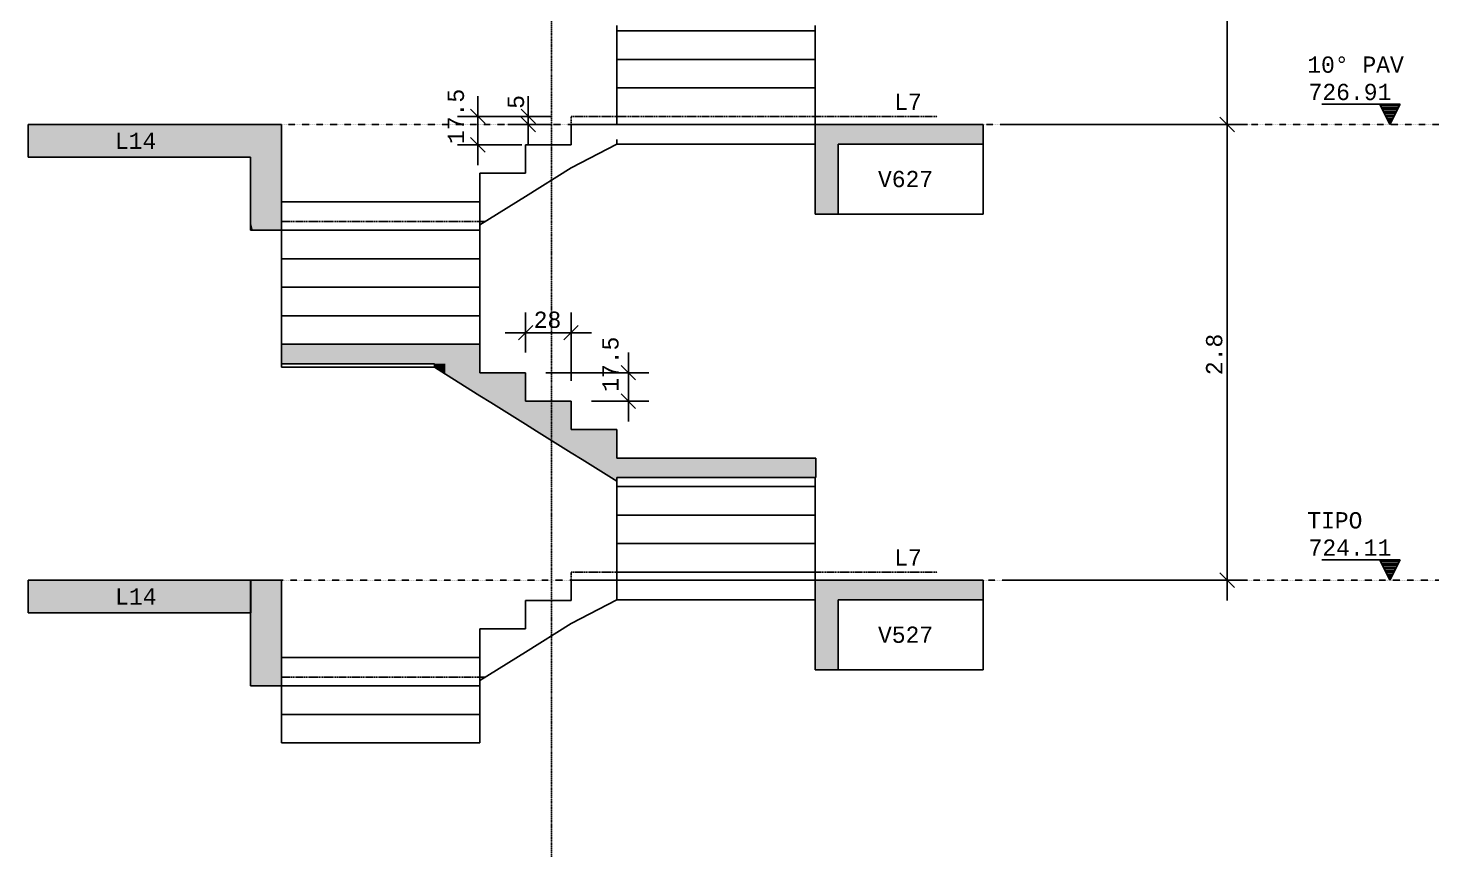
# Model space of a CAD drawing. Extents: x 37185 to 43130, y -8131 to -3914.
# Drawn here: x 40851 to 41718, y -5814 to -5305 of the extents above; entities that cross this region are included whole.
import ezdxf

# ---------------------------------------------------------------- set-up
doc = ezdxf.new("R2010")
doc.units = 0
doc.header["$MEASUREMENT"] = 0
for name, pattern in [('ESTILO_TQS_0001', [1, 0.7, -0.3]), ('ESTILO_TQS_0002', [0.4, 0.1, -0.3]), ('ESTILO_TQS_0004', [1.12, 0.5, -0.2, 0.01, -0.2, 0.01, -0.2])]:
    doc.linetypes.add(name, pattern=pattern)
for name, color, linetype in [('36', 253, 'CONTINUOUS'), ('48', 4, 'CONTINUOUS'), ('52', 1, 'CONTINUOUS'), ('67', 7, 'CONTINUOUS'), ('68', 4, 'CONTINUOUS'), ('70', 160, 'CONTINUOUS'), ('74', 2, 'CONTINUOUS'), ('75', 9, 'CONTINUOUS')]:
    doc.layers.add(name, color=color, linetype=linetype)
doc.styles.add('TQS_LUCIDA_CONSOLE', font='lucon.TTF')

msp = doc.modelspace()

# ---------------------------------------------------------------- linework, layer by layer
at = {"layer": '36', "linetype": 'Continuous'}
for points in [[(40851.146, -5364.458), (40851.146, -5384.458), (40873.453, -5384.458)], [(40851.146, -5364.458), (40873.453, -5384.458), (40851.146, -5364.458)], [(40851.146, -5364.458), (40873.453, -5384.458), (40906.988, -5384.458)], [(40851.146, -5364.458), (40906.988, -5384.458), (40851.146, -5364.458)], [(40851.146, -5364.458), (40906.988, -5384.458), (40942.757, -5384.458)], [(40851.146, -5364.458), (40942.757, -5384.458), (40851.146, -5364.458)], [(40851.146, -5364.458), (40942.757, -5384.458), (40987.666, -5384.458)], [(40851.146, -5364.458), (40987.666, -5384.458), (40851.146, -5364.458)], [(40851.146, -5364.458), (40987.666, -5384.458), (40987.666, -5375.411)], [(40851.146, -5364.458), (40987.666, -5375.411), (40851.146, -5364.458)], [(40851.146, -5364.458), (40987.666, -5375.411), (40987.666, -5364.458)], [(40851.146, -5364.458), (40987.666, -5364.458), (40851.146, -5364.458)], [(40987.666, -5423.359), (41006.666, -5369.618), (41006.666, -5364.458)], [(40987.666, -5423.359), (41006.666, -5364.458), (40987.666, -5423.359)], [(40987.666, -5423.359), (41006.666, -5364.458), (40989.449, -5364.458)], [(40987.666, -5423.359), (40989.449, -5364.458), (40987.666, -5423.359)], [(40987.666, -5423.359), (40989.449, -5364.458), (40989.174, -5364.458)], [(40987.666, -5423.359), (40989.174, -5364.458), (40987.666, -5423.359)], [(40987.666, -5423.359), (40989.174, -5364.458), (40987.666, -5364.458)], [(40987.666, -5423.359), (40987.666, -5364.458), (40987.666, -5423.359)], [(40987.666, -5423.359), (41006.666, -5370.558), (41006.666, -5369.618)], [(40987.666, -5423.359), (41006.666, -5369.618), (40987.666, -5423.359)], [(40987.666, -5423.359), (41006.666, -5429.458), (41006.666, -5370.558)], [(40987.666, -5423.359), (41006.666, -5370.558), (40987.666, -5423.359)], [(41334.666, -5364.458), (41334.666, -5419.458), (41337.64, -5419.458)], [(41334.666, -5364.458), (41337.64, -5419.458), (41334.666, -5364.458)], [(41334.666, -5364.458), (41337.64, -5419.458), (41348.666, -5419.458)], [(41334.666, -5364.458), (41348.666, -5419.458), (41334.666, -5364.458)], [(41334.666, -5364.458), (41348.666, -5419.458), (41348.666, -5376.142)], [(41334.666, -5364.458), (41348.666, -5376.142), (41334.666, -5364.458)], [(41334.666, -5364.458), (41348.666, -5376.142), (41348.666, -5364.458)], [(41334.666, -5364.458), (41348.666, -5364.458), (41334.666, -5364.458)], [(41348.666, -5364.458), (41348.666, -5376.458), (41367.582, -5376.458)], [(41348.666, -5364.458), (41367.582, -5376.458), (41348.666, -5364.458)], [(41348.666, -5364.458), (41367.582, -5376.458), (41380.951, -5376.458)], [(41348.666, -5364.458), (41380.951, -5376.458), (41348.666, -5364.458)], [(41348.666, -5364.458), (41380.951, -5376.458), (41437.707, -5376.458)], [(41348.666, -5364.458), (41437.707, -5376.458), (41348.666, -5364.458)], [(41348.666, -5364.458), (41437.707, -5376.458), (41437.707, -5373.291)], [(41348.666, -5364.458), (41437.707, -5373.291), (41348.666, -5364.458)], [(41348.666, -5364.458), (41437.707, -5373.291), (41437.707, -5372.545)], [(41348.666, -5364.458), (41437.707, -5372.545), (41348.666, -5364.458)], [(41348.666, -5364.458), (41437.707, -5372.545), (41437.707, -5371.051)], [(41348.666, -5364.458), (41437.707, -5371.051), (41348.666, -5364.458)], [(41348.666, -5364.458), (41437.707, -5371.051), (41437.707, -5369.995)], [(41348.666, -5364.458), (41437.707, -5369.995), (41348.666, -5364.458)], [(41348.666, -5364.458), (41437.707, -5369.995), (41437.707, -5368.94)], [(41348.666, -5364.458), (41437.707, -5368.94), (41348.666, -5364.458)], [(41348.666, -5364.458), (41437.707, -5368.94), (41437.707, -5364.458)], [(41348.666, -5364.458), (41437.707, -5364.458), (41348.666, -5364.458)], [(40987.666, -5423.359), (40987.666, -5429.458), (40989.174, -5429.458)], [(40987.666, -5423.359), (40989.174, -5429.458), (40987.666, -5423.359)], [(40987.666, -5423.359), (40989.174, -5429.458), (41006.391, -5429.458)], [(40987.666, -5423.359), (41006.391, -5429.458), (40987.666, -5423.359)], [(40987.666, -5423.359), (41006.391, -5429.458), (41006.666, -5429.458)], [(40987.666, -5423.359), (41006.666, -5429.458), (40987.666, -5423.359)], [(41036.514, -5499.458), (41006.666, -5499.458), (41006.666, -5508.522)], [(41036.514, -5499.458), (41006.666, -5508.522), (41036.514, -5499.458)], [(41036.514, -5499.458), (41006.666, -5508.522), (41006.666, -5511.458)], [(41036.514, -5499.458), (41006.666, -5511.458), (41036.514, -5499.458)], [(41036.514, -5499.458), (41006.666, -5511.458), (41036.514, -5511.458)], [(41036.514, -5499.458), (41036.514, -5511.458), (41036.514, -5499.458)], [(41036.514, -5499.458), (41036.514, -5511.458), (41128.666, -5511.458)], [(41036.514, -5499.458), (41128.666, -5511.458), (41036.514, -5499.458)], [(41036.514, -5499.458), (41128.666, -5511.458), (41128.666, -5502.357)], [(41036.514, -5499.458), (41128.666, -5502.357), (41036.514, -5499.458)], [(41036.514, -5499.458), (41128.666, -5502.357), (41128.666, -5499.458)], [(41036.514, -5499.458), (41128.666, -5499.458), (41036.514, -5499.458)], [(41107.429, -5517.836), (41107.429, -5511.458), (41100.666, -5511.458)], [(41107.429, -5517.836), (41100.666, -5511.458), (41107.429, -5517.836)], [(41107.429, -5517.836), (41100.666, -5511.458), (41100.666, -5511.978)], [(41107.429, -5517.836), (41100.666, -5511.978), (41107.429, -5517.836)], [(41107.429, -5517.836), (41100.666, -5511.978), (41100.666, -5513.609)], [(41107.429, -5517.836), (41100.666, -5513.609), (41107.429, -5517.836)], [(41107.429, -5517.836), (41128.666, -5516.205), (41128.666, -5511.458)], [(41107.429, -5517.836), (41128.666, -5511.458), (41107.429, -5517.836)], [(41107.429, -5517.836), (41128.666, -5511.458), (41107.429, -5511.458)], [(41107.429, -5517.836), (41107.429, -5511.458), (41107.429, -5517.836)], [(41107.429, -5517.836), (41128.666, -5531.109), (41128.666, -5516.205)], [(41107.429, -5517.836), (41128.666, -5516.205), (41107.429, -5517.836)], [(41135.429, -5535.336), (41135.429, -5516.958), (41128.666, -5516.958)], [(41135.429, -5535.336), (41128.666, -5516.958), (41135.429, -5535.336)], [(41135.429, -5535.336), (41128.666, -5516.958), (41128.666, -5520.376)], [(41135.429, -5535.336), (41156.666, -5524.603), (41156.666, -5516.958)], [(41135.429, -5535.336), (41156.666, -5516.958), (41135.429, -5535.336)], [(41135.429, -5535.336), (41156.666, -5516.958), (41135.429, -5516.958)], [(41135.429, -5535.336), (41135.429, -5516.958), (41135.429, -5535.336)], [(41135.429, -5535.336), (41128.666, -5520.376), (41135.429, -5535.336)], [(41135.429, -5535.336), (41128.666, -5520.376), (41128.666, -5531.109)], [(41135.429, -5535.336), (41156.666, -5548.609), (41156.666, -5524.603)], [(41135.429, -5535.336), (41156.666, -5524.603), (41135.429, -5535.336)], [(41135.429, -5535.336), (41128.666, -5531.109), (41135.429, -5535.336)], [(41163.458, -5552.854), (41163.458, -5534.458), (41156.666, -5534.458)], [(41163.458, -5552.854), (41156.666, -5534.458), (41163.458, -5552.854)], [(41163.458, -5552.854), (41156.666, -5534.458), (41156.666, -5537.891)], [(41163.458, -5552.854), (41184.666, -5542.136), (41184.666, -5534.458)], [(41163.458, -5552.854), (41184.666, -5534.458), (41163.458, -5552.854)], [(41163.458, -5552.854), (41184.666, -5534.458), (41163.458, -5534.458)], [(41163.458, -5552.854), (41163.458, -5534.458), (41163.458, -5552.854)], [(41163.458, -5552.854), (41156.666, -5537.891), (41163.458, -5552.854)], [(41163.458, -5552.854), (41156.666, -5537.891), (41156.666, -5548.609)], [(41163.458, -5552.854), (41184.666, -5566.109), (41184.666, -5542.136)], [(41163.458, -5552.854), (41184.666, -5542.136), (41163.458, -5552.854)], [(41163.458, -5552.854), (41156.666, -5548.609), (41163.458, -5552.854)], [(41191.487, -5570.372), (41191.487, -5551.958), (41184.666, -5551.958)], [(41191.487, -5570.372), (41184.666, -5551.958), (41191.487, -5570.372)], [(41191.487, -5570.372), (41184.666, -5551.958), (41184.666, -5555.406)], [(41191.487, -5570.372), (41212.666, -5559.669), (41212.666, -5551.958)], [(41191.487, -5570.372), (41212.666, -5551.958), (41191.487, -5570.372)], [(41191.487, -5570.372), (41212.666, -5551.958), (41191.487, -5551.958)], [(41191.487, -5570.372), (41191.487, -5551.958), (41191.487, -5570.372)], [(41191.487, -5570.372), (41184.666, -5555.406), (41191.487, -5570.372)], [(41191.487, -5570.372), (41184.666, -5555.406), (41184.666, -5566.109)], [(41191.487, -5570.372), (41212.666, -5583.609), (41212.666, -5559.669)], [(41191.487, -5570.372), (41212.666, -5559.669), (41191.487, -5570.372)], [(41191.487, -5570.372), (41184.666, -5566.109), (41191.487, -5570.372)], [(41233.82, -5569.458), (41212.666, -5569.458), (41212.666, -5578.522)], [(41233.82, -5569.458), (41212.666, -5578.522), (41233.82, -5569.458)], [(41233.82, -5569.458), (41212.666, -5578.522), (41212.666, -5581.458)], [(41233.82, -5569.458), (41212.666, -5581.458), (41233.82, -5569.458)], [(41233.82, -5569.458), (41212.666, -5581.458), (41233.82, -5581.458)], [(41233.82, -5569.458), (41233.82, -5581.458), (41233.82, -5569.458)], [(41233.82, -5569.458), (41233.82, -5581.458), (41263.668, -5581.458)], [(41233.82, -5569.458), (41263.668, -5581.458), (41233.82, -5569.458)], [(41233.82, -5569.458), (41263.668, -5581.458), (41335.043, -5581.458)], [(41233.82, -5569.458), (41335.043, -5581.458), (41233.82, -5569.458)], [(41233.82, -5569.458), (41335.043, -5581.458), (41335.043, -5572.394)], [(41233.82, -5569.458), (41335.043, -5572.394), (41233.82, -5569.458)], [(41233.82, -5569.458), (41335.043, -5572.394), (41335.043, -5569.458)], [(41233.82, -5569.458), (41335.043, -5569.458), (41233.82, -5569.458)], [(40942.757, -5644.459), (40851.146, -5644.459), (40851.146, -5645.233)], [(40942.757, -5644.459), (40851.146, -5645.233), (40942.757, -5644.459)], [(40942.757, -5644.459), (40851.146, -5645.233), (40851.146, -5664.459)], [(40942.757, -5644.459), (40851.146, -5664.459), (40942.757, -5644.459)], [(40942.757, -5644.459), (40851.146, -5664.459), (40873.453, -5664.459)], [(40942.757, -5644.459), (40873.453, -5664.459), (40942.757, -5644.459)], [(40942.757, -5644.459), (40873.453, -5664.459), (40906.988, -5664.459)], [(40942.757, -5644.459), (40906.988, -5664.459), (40942.757, -5644.459)], [(40942.757, -5644.459), (40906.988, -5664.459), (40942.757, -5664.459)], [(40942.757, -5644.459), (40942.757, -5664.459), (40942.757, -5644.459)], [(40942.757, -5644.459), (40942.757, -5664.459), (40987.94, -5664.459)], [(40942.757, -5644.459), (40987.94, -5664.459), (40942.757, -5644.459)], [(40942.757, -5644.459), (40987.94, -5664.459), (40987.94, -5655.413)], [(40942.757, -5644.459), (40987.94, -5655.413), (40942.757, -5644.459)], [(40942.757, -5644.459), (40987.94, -5655.413), (40987.94, -5644.459)], [(40942.757, -5644.459), (40987.94, -5644.459), (40942.757, -5644.459)], [(40987.666, -5644.459), (40987.666, -5709.459), (40989.174, -5709.459)], [(40987.666, -5644.459), (40989.174, -5709.459), (40987.666, -5644.459)], [(40987.666, -5644.459), (40989.174, -5709.459), (41006.391, -5709.459)], [(40987.666, -5644.459), (41006.391, -5709.459), (40987.666, -5644.459)], [(40987.666, -5644.459), (41006.391, -5709.459), (41006.666, -5709.459)], [(40987.666, -5644.459), (41006.666, -5709.459), (40987.666, -5644.459)], [(40987.666, -5644.459), (41006.666, -5709.459), (41006.666, -5650.559)], [(40987.666, -5644.459), (41006.666, -5650.559), (40987.666, -5644.459)], [(40987.666, -5644.459), (41006.666, -5650.559), (41006.666, -5649.619)], [(40987.666, -5644.459), (41006.666, -5649.619), (40987.666, -5644.459)], [(40987.666, -5644.459), (41006.666, -5649.619), (41006.666, -5644.459)], [(40987.666, -5644.459), (41006.666, -5644.459), (40987.666, -5644.459)], [(41334.666, -5644.459), (41334.666, -5699.459), (41337.64, -5699.459)], [(41334.666, -5644.459), (41337.64, -5699.459), (41334.666, -5644.459)], [(41334.666, -5644.459), (41337.64, -5699.459), (41348.666, -5699.459)], [(41334.666, -5644.459), (41348.666, -5699.459), (41334.666, -5644.459)], [(41334.666, -5644.459), (41348.666, -5699.459), (41348.666, -5656.144)], [(41334.666, -5644.459), (41348.666, -5656.144), (41334.666, -5644.459)], [(41334.666, -5644.459), (41348.666, -5656.144), (41348.666, -5644.459)], [(41334.666, -5644.459), (41348.666, -5644.459), (41334.666, -5644.459)], [(41380.951, -5644.459), (41348.666, -5644.459), (41348.666, -5653.91)], [(41380.951, -5644.459), (41348.666, -5653.91), (41380.951, -5644.459)], [(41380.951, -5644.459), (41348.666, -5653.91), (41348.666, -5656.459)], [(41380.951, -5644.459), (41348.666, -5656.459), (41380.951, -5644.459)], [(41380.951, -5644.459), (41348.666, -5656.459), (41367.582, -5656.459)], [(41380.951, -5644.459), (41367.582, -5656.459), (41380.951, -5644.459)], [(41380.951, -5644.459), (41367.582, -5656.459), (41380.951, -5656.459)], [(41380.951, -5644.459), (41380.951, -5656.459), (41380.951, -5644.459)], [(41380.951, -5644.459), (41380.951, -5656.459), (41437.707, -5656.459)], [(41380.951, -5644.459), (41437.707, -5656.459), (41380.951, -5644.459)], [(41380.951, -5644.459), (41437.707, -5656.459), (41437.707, -5653.292)], [(41380.951, -5644.459), (41437.707, -5653.292), (41380.951, -5644.459)], [(41380.951, -5644.459), (41437.707, -5653.292), (41437.707, -5652.546)], [(41380.951, -5644.459), (41437.707, -5652.546), (41380.951, -5644.459)], [(41380.951, -5644.459), (41437.707, -5652.546), (41437.707, -5651.052)], [(41380.951, -5644.459), (41437.707, -5651.052), (41380.951, -5644.459)], [(41380.951, -5644.459), (41437.707, -5651.052), (41437.707, -5649.997)], [(41380.951, -5644.459), (41437.707, -5649.997), (41380.951, -5644.459)], [(41380.951, -5644.459), (41437.707, -5649.997), (41437.707, -5648.941)], [(41380.951, -5644.459), (41437.707, -5648.941), (41380.951, -5644.459)], [(41380.951, -5644.459), (41437.707, -5648.941), (41437.707, -5644.459)], [(41380.951, -5644.459), (41437.707, -5644.459), (41380.951, -5644.459)]]:
    msp.add_solid(points, dxfattribs=at)
at = {"layer": '48', "linetype": 'Continuous'}
for p, q in [((41212.666, -5303.61), (41212.666, -5306.959)), ((41212.666, -5306.959), (41212.666, -5321.11)), ((41335.043, -5306.959), (41212.769, -5306.959)), ((41334.666, -5306.959), (41334.666, -5303.61)), ((41334.666, -5321.11), (41334.666, -5306.959)), ((41212.666, -5321.11), (41212.666, -5324.459)), ((41212.666, -5324.459), (41212.666, -5338.61)), ((41335.043, -5324.459), (41212.769, -5324.459)), ((41334.666, -5324.459), (41334.666, -5321.11)), ((41334.666, -5338.61), (41334.666, -5324.459)), ((41212.666, -5338.61), (41212.666, -5341.959)), ((41212.666, -5341.959), (41212.666, -5356.11)), ((41335.043, -5341.959), (41212.769, -5341.959)), ((41334.666, -5341.959), (41334.666, -5338.61)), ((41334.666, -5356.11), (41334.666, -5341.959)), ((41212.666, -5356.11), (41212.666, -5364.458)), ((41334.666, -5364.458), (41334.666, -5356.11)), ((41184.666, -5364.458), (41184.666, -5376.458)), ((41334.666, -5364.458), (41184.666, -5364.458)), ((41184.666, -5376.958), (41156.666, -5376.958)), ((41156.666, -5376.958), (41156.666, -5394.458)), ((41184.666, -5376.458), (41184.666, -5376.958)), ((41184.666, -5391.109), (41212.666, -5376.458)), ((41212.666, -5373.609), (41212.666, -5376.458)), ((41212.666, -5376.458), (41334.666, -5376.458)), ((41437.707, -5396.683), (41437.707, -5376.458)), ((41156.666, -5394.458), (41128.666, -5394.458)), ((41128.666, -5394.458), (41128.666, -5411.958)), ((41156.666, -5408.609), (41184.666, -5391.109)), ((41437.707, -5419.458), (41437.707, -5396.683)), ((41128.666, -5411.958), (41006.666, -5411.958)), ((41128.666, -5426.109), (41156.666, -5408.609)), ((41128.666, -5423.958), (41128.666, -5411.958)), ((41128.666, -5426.109), (41128.666, -5423.958)), ((41348.666, -5419.458), (41437.707, -5419.458)), ((41128.666, -5429.458), (41006.391, -5429.458)), ((41006.666, -5429.458), (41006.666, -5443.609)), ((41040.812, -5429.458), (41006.666, -5429.458)), ((41128.666, -5429.458), (41128.666, -5426.109)), ((41128.666, -5443.609), (41128.666, -5429.458)), ((41006.666, -5443.609), (41006.666, -5446.958)), ((41006.666, -5446.958), (41006.666, -5461.109)), ((41074.12, -5446.958), (41006.666, -5446.958)), ((41128.666, -5446.958), (41074.12, -5446.958)), ((41128.666, -5446.958), (41128.666, -5443.609)), ((41128.666, -5461.109), (41128.666, -5446.958)), ((41006.666, -5461.109), (41006.666, -5464.458)), ((41006.666, -5464.458), (41006.666, -5478.609)), ((41074.12, -5464.458), (41006.666, -5464.458)), ((41128.666, -5464.458), (41074.12, -5464.458)), ((41128.666, -5464.458), (41128.666, -5461.109)), ((41128.666, -5478.609), (41128.666, -5464.458)), ((41006.666, -5478.609), (41006.666, -5481.958)), ((41006.666, -5481.958), (41006.666, -5496.109)), ((41074.12, -5481.958), (41006.666, -5481.958)), ((41128.666, -5481.958), (41074.12, -5481.958)), ((41128.666, -5481.958), (41128.666, -5478.609)), ((41128.666, -5496.109), (41128.666, -5481.958)), ((41006.666, -5496.109), (41006.666, -5499.458)), ((41128.666, -5499.458), (41128.666, -5496.109)), ((41006.666, -5511.458), (41006.666, -5513.609)), ((41006.666, -5513.609), (41100.666, -5513.609)), ((41212.666, -5583.609), (41212.666, -5586.958)), ((41212.666, -5586.958), (41212.666, -5601.109)), ((41335.043, -5586.958), (41212.769, -5586.958)), ((41334.666, -5583.609), (41334.666, -5581.458)), ((41334.666, -5586.958), (41334.666, -5583.609)), ((41334.666, -5601.109), (41334.666, -5586.958)), ((41212.666, -5601.109), (41212.666, -5604.458)), ((41212.666, -5604.458), (41212.666, -5618.609)), ((41335.043, -5604.458), (41212.769, -5604.458)), ((41334.666, -5604.458), (41334.666, -5601.109)), ((41334.666, -5618.609), (41334.666, -5604.458)), ((41212.666, -5618.609), (41212.666, -5621.958)), ((41212.666, -5621.958), (41212.666, -5636.109)), ((41335.043, -5621.958), (41212.769, -5621.958)), ((41334.666, -5621.958), (41334.666, -5618.609)), ((41334.666, -5636.109), (41334.666, -5621.958)), ((41212.666, -5636.109), (41212.666, -5644.459)), ((41335.043, -5639.458), (41212.769, -5639.458)), ((41334.666, -5644.459), (41334.666, -5636.109)), ((41184.666, -5644.459), (41184.666, -5656.459)), ((41212.666, -5644.459), (41184.666, -5644.459)), ((41334.666, -5644.459), (41184.666, -5644.459)), ((41212.666, -5644.459), (41212.666, -5653.61)), ((41184.666, -5656.959), (41156.666, -5656.959)), ((41156.666, -5656.959), (41156.666, -5674.459)), ((41184.666, -5656.459), (41184.666, -5656.959)), ((41184.666, -5671.11), (41212.666, -5656.459)), ((41212.666, -5653.61), (41212.666, -5656.459)), ((41212.666, -5656.459), (41334.666, -5656.459)), ((41437.707, -5676.684), (41437.707, -5656.459)), ((41156.666, -5674.459), (41128.666, -5674.459)), ((41128.666, -5674.459), (41128.666, -5691.959)), ((41156.666, -5688.61), (41184.666, -5671.11)), ((41437.707, -5699.459), (41437.707, -5676.684)), ((41128.666, -5691.959), (41006.666, -5691.959)), ((41128.666, -5706.11), (41156.666, -5688.61)), ((41128.666, -5703.959), (41128.666, -5691.959)), ((41348.666, -5699.459), (41437.707, -5699.459)), ((41006.666, -5709.459), (41006.666, -5723.61)), ((41040.812, -5709.459), (41006.666, -5709.459)), ((41128.666, -5709.459), (41040.812, -5709.459)), ((41128.666, -5706.11), (41128.666, -5703.959)), ((41128.666, -5709.459), (41128.666, -5706.11)), ((41128.666, -5723.61), (41128.666, -5709.459)), ((41006.666, -5723.61), (41006.666, -5726.959)), ((41006.666, -5726.959), (41006.666, -5741.11)), ((41074.12, -5726.959), (41006.666, -5726.959)), ((41128.666, -5726.959), (41074.12, -5726.959)), ((41128.666, -5726.959), (41128.666, -5723.61)), ((41128.666, -5741.11), (41128.666, -5726.959)), ((41006.666, -5741.11), (41006.666, -5744.459)), ((41074.12, -5744.459), (41006.666, -5744.459)), ((41128.666, -5744.459), (41074.12, -5744.459)), ((41128.666, -5744.459), (41128.666, -5741.11))]:
    msp.add_line(p, q, dxfattribs=at)
at = {"layer": '52'}
for points in [[(41006.666, -5364.458), (40989.449, -5364.458), (40989.174, -5364.458), (40987.666, -5364.458), (40851.146, -5364.458)], [(40851.146, -5364.458), (40851.146, -5384.458)], [(41006.666, -5429.458), (41006.666, -5423.958), (41006.666, -5411.958), (41006.666, -5370.558), (41006.666, -5369.618), (41006.666, -5364.458)], [(41334.666, -5364.458), (41334.666, -5373.609), (41334.666, -5376.458), (41334.666, -5419.458)], [(41437.707, -5364.458), (41348.666, -5364.458), (41334.666, -5364.458)], [(41437.707, -5376.458), (41437.707, -5373.291), (41437.707, -5372.545), (41437.707, -5371.489), (41437.707, -5371.051), (41437.707, -5369.995), (41437.707, -5368.94), (41437.707, -5364.458)], [(41348.666, -5419.458), (41348.666, -5376.458)], [(41348.666, -5376.458), (41367.582, -5376.458), (41368.093, -5376.458), (41380.951, -5376.458), (41381.824, -5376.458), (41437.707, -5376.458)], [(40851.146, -5384.458), (40873.453, -5384.458), (40906.988, -5384.458), (40942.757, -5384.458), (40987.666, -5384.458)], [(40987.666, -5384.458), (40987.666, -5423.359), (40987.666, -5429.458)], [(41334.666, -5419.458), (41337.64, -5419.458), (41348.666, -5419.458)], [(40987.666, -5429.458), (40989.174, -5429.458), (41006.391, -5429.458), (41006.666, -5429.458)], [(41128.666, -5499.458), (41074.12, -5499.458), (41036.514, -5499.458), (41006.666, -5499.458)], [(41006.666, -5499.458), (41006.666, -5508.522), (41006.666, -5511.458)], [(41128.666, -5516.958), (41128.666, -5516.205), (41128.666, -5513.609), (41128.666, -5511.458), (41128.666, -5502.357), (41128.666, -5499.458)], [(41006.666, -5511.458), (41036.514, -5511.458), (41100.666, -5511.458)], [(41100.666, -5511.458), (41100.666, -5511.978), (41100.666, -5513.609)], [(41100.666, -5513.609), (41107.429, -5517.836), (41128.666, -5531.109), (41135.429, -5535.336), (41156.666, -5548.609), (41163.458, -5552.854), (41184.666, -5566.109), (41191.487, -5570.372), (41212.666, -5583.609)], [(41156.666, -5516.958), (41135.429, -5516.958), (41128.666, -5516.958)], [(41156.666, -5534.458), (41156.666, -5524.603), (41156.666, -5516.958)], [(41184.666, -5534.458), (41163.458, -5534.458), (41156.666, -5534.458)], [(41184.666, -5551.958), (41184.666, -5542.136), (41184.666, -5534.458)], [(41212.666, -5551.958), (41191.487, -5551.958), (41184.666, -5551.958)], [(41212.666, -5569.458), (41212.666, -5559.669), (41212.666, -5551.958)], [(41335.043, -5569.458), (41233.82, -5569.458), (41212.666, -5569.458)], [(41335.043, -5581.458), (41335.043, -5572.394), (41335.043, -5569.458)], [(41212.666, -5581.458), (41233.82, -5581.458), (41263.668, -5581.458), (41334.666, -5581.458), (41335.043, -5581.458)], [(41212.666, -5583.609), (41212.666, -5581.458)], [(40987.666, -5644.459), (40942.757, -5644.459), (40851.146, -5644.459)], [(40851.146, -5644.459), (40851.146, -5645.233), (40851.146, -5664.459)], [(40987.666, -5644.459), (40987.666, -5655.346), (40987.666, -5664.338), (40987.666, -5664.459), (40987.666, -5709.459)], [(41006.666, -5644.459), (40988.166, -5644.459), (40987.94, -5644.459), (40987.666, -5644.459)], [(40987.94, -5664.459), (40987.94, -5656.26), (40987.94, -5655.413), (40987.94, -5645.41), (40987.94, -5645.396), (40987.94, -5644.547), (40987.94, -5644.534), (40987.94, -5644.459)], [(41006.666, -5709.459), (41006.666, -5703.959), (41006.666, -5691.959), (41006.666, -5650.559), (41006.666, -5649.619), (41006.666, -5644.459)], [(41334.666, -5644.459), (41334.666, -5653.61), (41334.666, -5656.459), (41334.666, -5699.459)], [(41437.707, -5644.459), (41380.951, -5644.459), (41348.666, -5644.459), (41334.666, -5644.459)], [(41437.707, -5656.459), (41437.707, -5653.292), (41437.707, -5652.546), (41437.707, -5651.49), (41437.707, -5651.052), (41437.707, -5649.997), (41437.707, -5648.941), (41437.707, -5644.459)], [(41348.666, -5699.459), (41348.666, -5656.459)], [(41348.666, -5656.459), (41367.582, -5656.459), (41368.093, -5656.459), (41380.951, -5656.459), (41381.824, -5656.459), (41437.707, -5656.459)], [(40851.146, -5664.459), (40873.453, -5664.459), (40906.988, -5664.459), (40942.757, -5664.459), (40987.666, -5664.459)], [(40987.666, -5664.459), (40987.94, -5664.459)], [(41334.666, -5699.459), (41337.64, -5699.459), (41348.666, -5699.459)], [(40987.666, -5709.459), (40989.174, -5709.459), (41006.391, -5709.459), (41006.666, -5709.459)]]:
    msp.add_lwpolyline(points, dxfattribs=at)
at = {"layer": '67', "linetype": 'ESTILO_TQS_0002'}
for p, q in [((40851.146, -5364.458), (41717.707, -5364.458)), ((40919.976, -5644.459), (41717.707, -5644.459))]:
    msp.add_line(p, q, dxfattribs=at)
at = {"layer": '68', "linetype": 'ESTILO_TQS_0001'}
for points in [[(41184.666, -5364.458), (41184.666, -5359.458), (41409.707, -5359.458)], [(41006.666, -5423.958), (41132.092, -5423.958)], [(41184.666, -5644.459), (41184.666, -5639.459), (41409.707, -5639.459)], [(41006.666, -5703.959), (41132.092, -5703.959)]]:
    msp.add_lwpolyline(points, dxfattribs=at)
at = {"layer": '70', "linetype": 'ESTILO_TQS_0004'}
msp.add_line((41172.666, -4627.312), (41172.666, -5814.434), dxfattribs=at)
at = {"layer": '75', "linetype": 'Continuous'}
for p, q in [((41587.707, -5376.958), (41587.707, -5071.959)), ((41131.777, -5363.877), (41122.938, -5355.039)), ((41127.357, -5389.458), (41127.357, -5346.958)), ((41162.725, -5363.877), (41153.886, -5355.039)), ((41158.305, -5376.958), (41158.305, -5346.958)), ((41587.707, -5656.959), (41587.707, -5351.958)), ((41693.957, -5351.958), (41645.958, -5351.958)), ((41687.707, -5364.458), (41681.457, -5351.958)), ((41682.015, -5353.073), (41693.4, -5353.073)), ((41682.572, -5354.188), (41692.843, -5354.188)), ((41683.13, -5355.302), (41692.285, -5355.302)), ((41687.707, -5364.458), (41693.957, -5351.958)), ((41172.166, -5359.458), (41114.857, -5359.458)), ((41172.166, -5359.458), (41145.805, -5359.458)), ((41162.725, -5368.877), (41153.886, -5360.039)), ((41184.666, -5359.458), (41184.666, -5359.458)), ((41184.666, -5359.458), (41184.666, -5359.458)), ((41592.127, -5368.877), (41583.288, -5360.039)), ((41592.127, -5368.877), (41583.288, -5360.039)), ((41683.687, -5356.417), (41691.728, -5356.417)), ((41684.244, -5357.532), (41691.171, -5357.532)), ((41684.802, -5358.647), (41690.613, -5358.647)), ((41685.359, -5359.762), (41690.056, -5359.762)), ((41685.917, -5360.876), (41689.498, -5360.876)), ((41686.474, -5361.991), (41688.941, -5361.991)), ((41687.031, -5363.106), (41688.384, -5363.106)), ((41131.777, -5381.377), (41122.938, -5372.539)), ((41172.166, -5364.458), (41145.805, -5364.458)), ((41184.666, -5364.458), (41184.666, -5364.458)), ((41437.707, -5364.458), (41437.707, -5364.458)), ((41437.707, -5364.458), (41437.707, -5364.458)), ((41450.207, -5364.458), (41600.207, -5364.458)), ((41450.207, -5364.458), (41600.207, -5364.458)), ((41154.389, -5376.958), (41114.857, -5376.958)), ((41166.889, -5376.958), (41166.889, -5376.958)), ((41156.666, -5504.458), (41156.666, -5479.937)), ((41184.666, -5521.958), (41184.666, -5479.937)), ((41144.166, -5492.437), (41197.166, -5492.437)), ((41152.246, -5496.856), (41161.085, -5488.017)), ((41180.246, -5496.856), (41189.085, -5488.017)), ((41219.857, -5504.458), (41219.857, -5546.958)), ((41156.666, -5516.958), (41156.666, -5516.958)), ((41156.666, -5516.958), (41156.666, -5516.958)), ((41169.166, -5516.958), (41232.357, -5516.958)), ((41215.437, -5512.539), (41224.276, -5521.377)), ((41184.666, -5534.458), (41184.666, -5534.458)), ((41184.666, -5534.458), (41184.666, -5534.458)), ((41197.166, -5534.458), (41232.357, -5534.458)), ((41215.437, -5530.039), (41224.276, -5538.877)), ((41693.957, -5631.959), (41645.958, -5631.959)), ((41687.707, -5644.459), (41681.457, -5631.959)), ((41687.707, -5644.459), (41693.957, -5631.959)), ((41592.127, -5648.879), (41583.288, -5640.04)), ((41592.127, -5648.879), (41583.288, -5640.04)), ((41682.015, -5633.074), (41693.4, -5633.074)), ((41682.572, -5634.189), (41692.843, -5634.189)), ((41683.13, -5635.304), (41692.285, -5635.304)), ((41683.687, -5636.418), (41691.728, -5636.418)), ((41684.244, -5637.533), (41691.171, -5637.533)), ((41684.802, -5638.648), (41690.613, -5638.648)), ((41685.359, -5639.763), (41690.056, -5639.763)), ((41685.917, -5640.878), (41689.498, -5640.878)), ((41437.707, -5644.459), (41437.707, -5644.459)), ((41437.707, -5644.459), (41437.707, -5644.459)), ((41450.207, -5644.459), (41600.207, -5644.459)), ((41450.207, -5644.459), (41600.207, -5644.459)), ((41686.474, -5641.992), (41688.941, -5641.992)), ((41687.031, -5643.107), (41688.384, -5643.107))]:
    msp.add_line(p, q, dxfattribs=at)

# ---------------------------------------------------------------- texts
at = {"layer": '74', "linetype": 'Continuous', "style": 'TQS_LUCIDA_CONSOLE'}
for s, p in [('L7', (41383.187, -5355.458)), ('L14', (40904.406, -5379.458)), ('V627', (41373.187, -5402.958)), ('L7', (41383.187, -5635.459)), ('L14', (40904.543, -5659.459)), ('V527', (41373.187, -5682.959))]:
    msp.add_text(s, height=10, dxfattribs=at).set_placement(p)
at = {"layer": '75', "linetype": 'Continuous', "style": 'TQS_LUCIDA_CONSOLE'}
for s, p in [('10%%d PAV', (41636.899, -5332.666)), ('726.91', (41637.707, -5349.458)), ('28', (41161.666, -5489.437)), ('TIPO', (41636.899, -5612.667)), ('724.11', (41637.707, -5629.459))]:
    msp.add_text(s, height=10, dxfattribs=at).set_placement(p)
for s, p in [('17.5', (41118.843, -5376.427)), ('5', (41155.724, -5354.808)), ('2.8', (41584.707, -5518.459)), ('17.5', (41213.792, -5528.728))]:
    msp.add_text(s, height=10, rotation=90, dxfattribs=at).set_placement(p)

doc.saveas('drawing.dxf')
